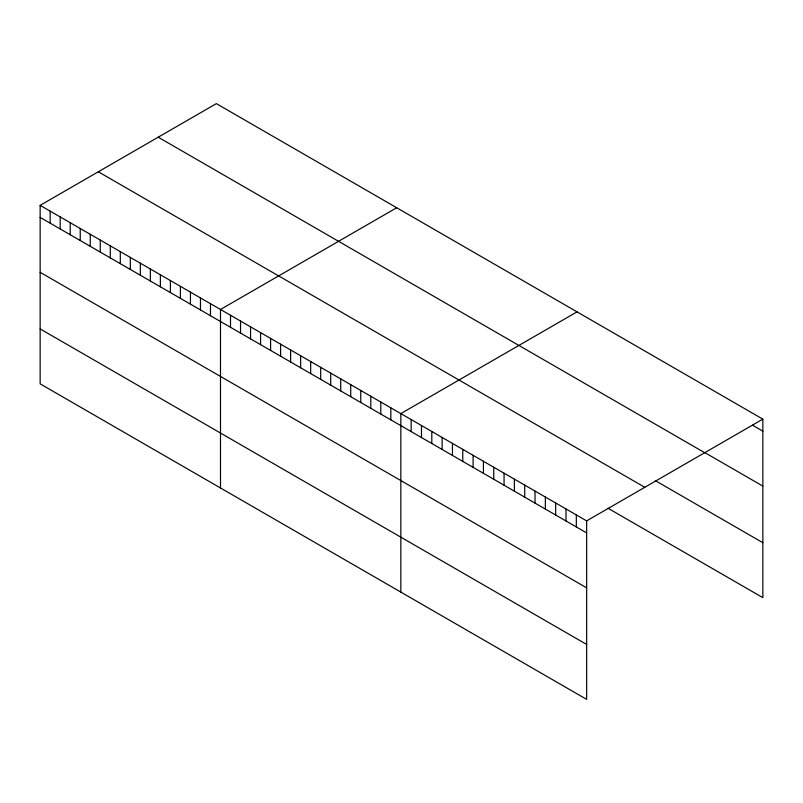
<?xml version="1.0" encoding="UTF-8"?>
<svg xmlns="http://www.w3.org/2000/svg" width="803" height="803" viewBox="0 0 803 803"><rect width="100%" height="100%" fill="white"/><g stroke="black" fill="none" stroke-linecap="round" stroke-linejoin="round"><path stroke-width="1.2" d="M40.15 205.357L586.642 520.876L586.642 699.373L40.15 383.854L40.15 205.357L216.358 103.627L762.85 419.146L762.85 597.643L608.012 508.249M396.702 207.746L220.494 309.476L220.494 487.973M577.046 311.865L400.838 413.595L400.838 592.102M586.642 520.876L762.85 419.146M752.531 425.209L762.85 431.171M705.044 452.731L762.85 486.106M158.211 137.193L704.703 452.711M655.489 480.726L762.85 542.708M98.297 171.782L644.789 487.301M40.15 217.382L586.642 532.901M40.15 272.317L586.642 587.836M40.15 328.919L586.642 644.438M576.323 514.914L576.323 526.939M566.005 508.951L566.005 520.976M555.676 502.989L555.676 515.014M545.357 497.037L545.357 509.062M535.029 491.075L535.029 503.1M524.71 485.112L524.71 497.137M514.392 479.15L514.392 491.175M504.063 473.198L504.063 485.223M493.745 467.236L493.745 479.261M483.416 461.273L483.416 473.298M473.097 455.311L473.097 467.336M462.779 449.359L462.779 461.384M452.45 443.397L452.45 455.421M442.132 437.434L442.132 449.459M431.803 431.472L431.803 443.497M421.485 425.52L421.485 437.545M411.156 419.557L411.156 431.582M390.82 407.814L390.82 419.839M380.803 402.032L380.803 414.057M370.785 396.24L370.785 408.265M360.758 390.459L360.758 402.484M350.74 384.677L350.74 396.702M340.723 378.886L340.723 390.91M330.706 373.104L330.706 385.129M320.688 367.322L320.688 379.347M310.671 361.541L310.671 373.566M300.643 355.749L300.643 367.774M290.626 349.967L290.626 361.992M280.608 344.186L280.608 356.211M270.591 338.394L270.591 350.419M260.574 332.613L260.574 344.638M250.556 326.831L250.556 338.856M240.529 321.049L240.529 333.074M230.511 315.258L230.511 327.283M210.476 303.695L210.476 315.72M200.459 297.903L200.459 309.928M190.441 292.121L190.441 304.146M180.414 286.34L180.414 298.365M170.397 280.558L170.397 292.583M160.379 274.767L160.379 286.791M150.362 268.985L150.362 281.01M140.344 263.203L140.344 275.228M130.327 257.412L130.327 269.437M120.299 251.63L120.299 263.655M110.282 245.848L110.282 257.873M100.265 240.067L100.265 252.092M90.247 234.275L90.247 246.3M80.23 228.494L80.23 240.519M70.212 222.712L70.212 234.737M60.185 216.92L60.185 228.945M50.167 211.139L50.167 223.164"/></g></svg>
